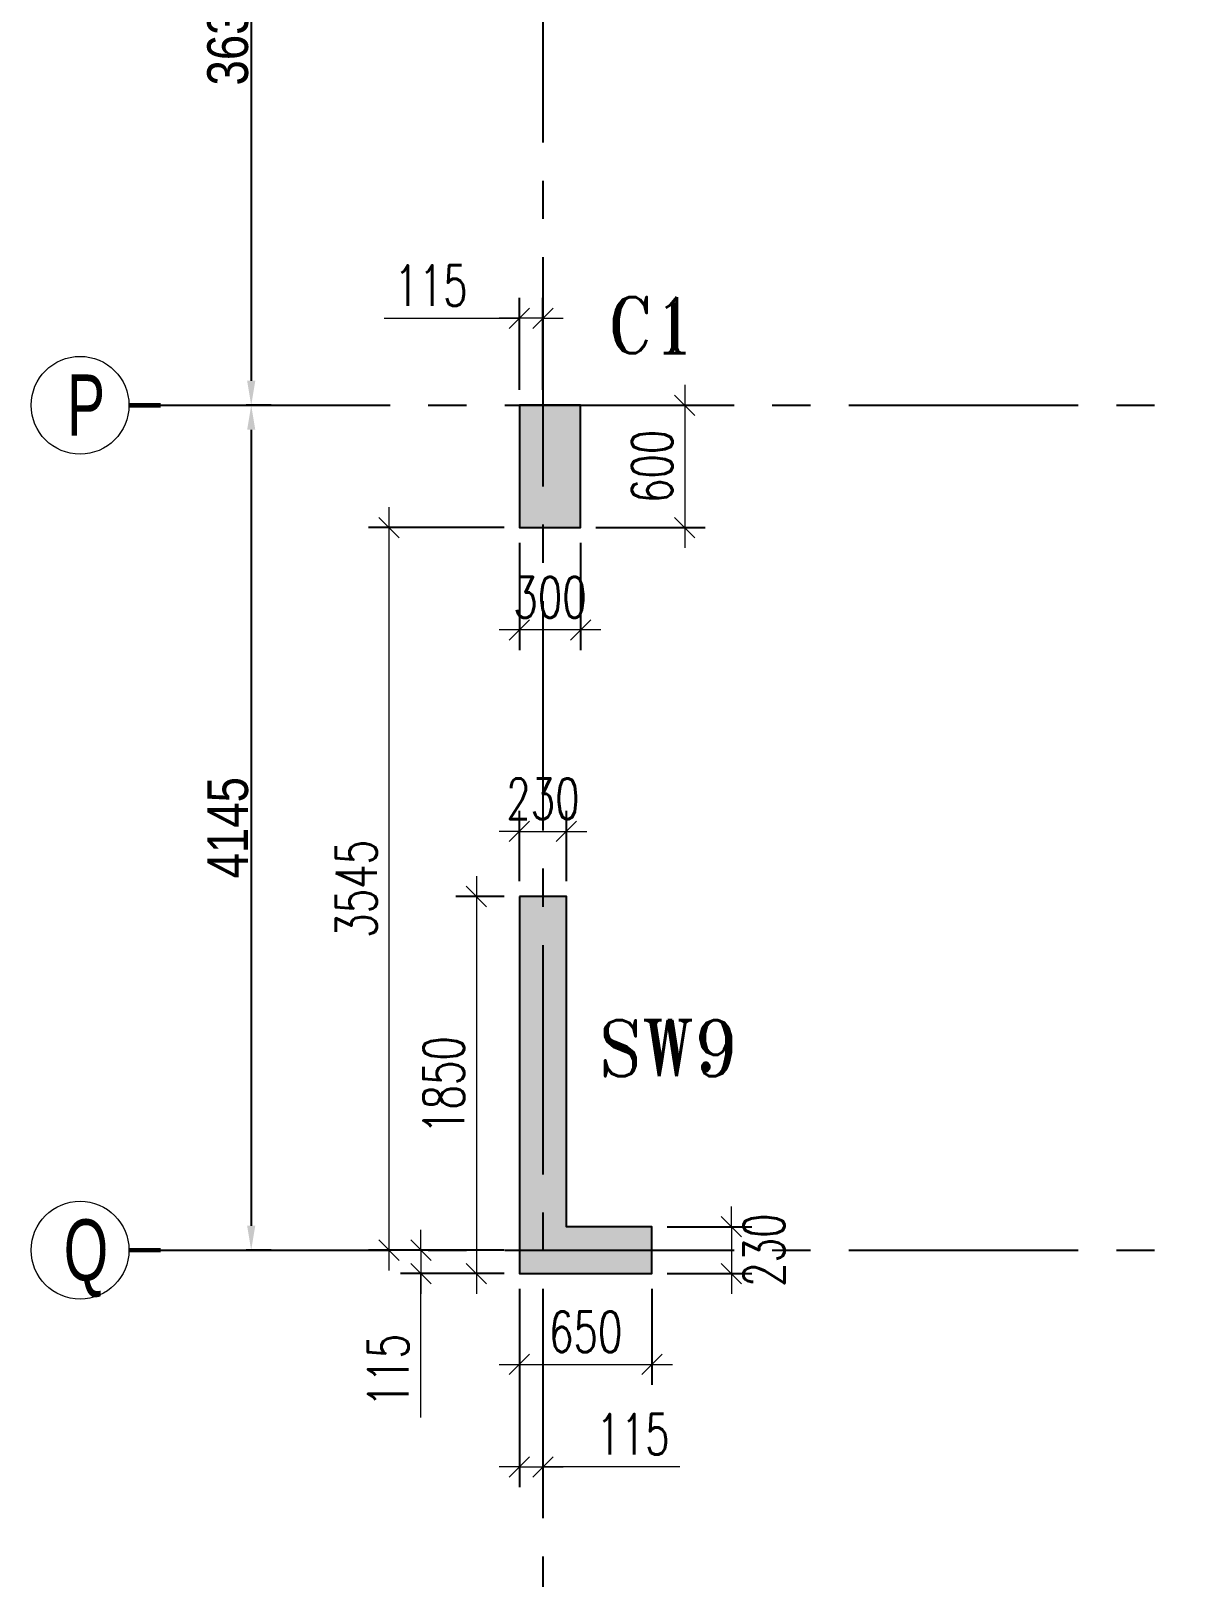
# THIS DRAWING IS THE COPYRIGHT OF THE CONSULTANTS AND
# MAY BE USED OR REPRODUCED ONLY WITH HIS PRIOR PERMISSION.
# Model space of a CAD drawing. Header units: millimetres. Extents: x 1363246 to 1691641, y -112430 to 78417.
# Drawn here: x 1363246 to 1368850, y -34446 to -26813 of the extents above; entities that cross this region are included whole.
import ezdxf
from ezdxf.enums import TextEntityAlignment as Align

# ---------------------------------------------------------------- set-up
doc = ezdxf.new("R2010")
doc.units = ezdxf.units.MM
doc.header["$LTSCALE"] = 500
doc.header["$MEASUREMENT"] = 0
doc.header["$PDMODE"] = 34
for name, pattern in [('CONTINOUS', [0]), ('DASHDOT', [1, 0.5, -0.25, 0, -0.25]), ('Site$0$CENTER2', [1.125, 0.75, -0.125, 0.125, -0.125])]:
    doc.linetypes.add(name, pattern=pattern)
doc.layers.get('Defpoints').update_dxf_attribs({"lineweight": 0})
for name, color, linetype, lineweight in [('COL. NO.', 1, 'DASHDOT', 15), ('CUT OUT', 1, 'Continuous', 13), ('dim-M', 1, 'Continuous', 15), ('GRID NO.', 7, 'Continuous', 20), ('TOWER COL HATCH', 253, 'Continuous', 20)]:
    doc.layers.add(name, color=color, linetype=linetype, lineweight=lineweight)
for name, color, linetype in [('GLASS', 5, 'Continuous'), ('GRID', 7, 'Continuous'), ('GRID DIM', 7, 'Continuous'), ('TOWER AREA COLUMN.', 6, 'Continuous')]:
    doc.layers.add(name, color=color, linetype=linetype)
doc.styles.add('2MM', font='romans.shx', dxfattribs={"width": 0.7})
doc.styles.add('D50', font='arial.ttf', dxfattribs={"width": 0.8})
doc.styles.add('ROMANT', font='romant__.ttf', dxfattribs={"width": 0.9, "height": 600})
doc.dimstyles.new('INNER DIM', dxfattribs={"dimtxt": 200, "dimasz": 120, "dimexe": 25, "dimexo": 25, "dimgap": 12, "dimtad": 1, "dimdec": 0, "dimrnd": 5, "dimzin": 0, "dimdsep": 46, "dimtxsty": 'D50', "dimcen": 0.09, "dimdle": 25, "dimclrt": 6, "dimadec": 0, "dimazin": 0, "dimtfac": 1, "dimtdec": 0, "dimtofl": 0, "dimtmove": 1, "dimatfit": 3, "dimfxl": 0, "dimtolj": 1, "dimtzin": 0, "dimarcsym": 0})
doc.dimstyles.new('RAJESH', dxfattribs={"dimtxt": 200, "dimasz": 180, "dimexe": 100, "dimexo": 250, "dimgap": 50, "dimtad": 2, "dimdec": 0, "dimzin": 1, "dimdsep": 46, "dimtxsty": '2MM', "dimblk": 'OBLIQUE', "dimcen": 0, "dimdle": 100, "dimclrd": 1, "dimclre": 1, "dimclrt": 3, "dimadec": 0, "dimazin": 0, "dimtfac": 1, "dimtdec": 0, "dimtix": 1, "dimtmove": 2, "dimatfit": 3, "dimfxl": 0, "dimtolj": 1, "dimlwd": -1, "dimarcsym": 0})

# ---------------------------------------------------------------- blocks, each defined once
blk = doc.blocks.new('GRID MARK')
at = {"layer": 'GRID NO.', "const_width": 50}
blk.add_lwpolyline([(0, -541), (0, -891)], dxfattribs=at)
at = {"layer": 'GRID NO.'}
blk.add_circle((0, 0), 541, dxfattribs=at)
at = {"layer": 'GRID NO.', "style": 'D50', "width": 0.8}
blk.add_attdef('Y1', text='', height=500, dxfattribs=at).set_placement((-33, -267), align=Align.CENTER)
blk = doc.blocks.new('*D63')
at = {"layer": 'Defpoints', "color": 0, "linetype": 'Continuous', "transparency": 16777216}
for p in [(1364447.2, 233143.8), (1364325, 229508.8), (1364447.2, 229508.8)]:
    blk.add_point(p, dxfattribs=at)
at = {"layer": 'GRID DIM', "color": 0, "linetype": 'Continuous', "lineweight": -2, "transparency": 16777216}
for p, q in [((1364422.2, 233143.8), (1364300, 233143.8)), ((1364422.2, 229508.8), (1364300, 229508.8))]:
    blk.add_line(p, q, dxfattribs=at)
at = {"layer": 'GRID DIM', "linetype": 'Continuous', "lineweight": -2, "transparency": 16777216}
blk.add_line((1364325, 233023.8), (1364325, 229628.8), dxfattribs=at)
at = {"layer": 'GRID DIM', "linetype": 'Continuous', "transparency": 16777216}
for points in [[(1364305, 233023.8), (1364345, 233023.8), (1364325, 233143.8)], [(1364305, 229628.8), (1364345, 229628.8), (1364325, 229508.8)]]:
    blk.add_solid(points, dxfattribs=at)
at = {"layer": 'GRID DIM', "linetype": 'Continuous', "transparency": 16777216, "insert": (1364210.8, 231326.3), "char_height": 200, "attachment_point": 5, "rotation": 90, "style": 'D50'}
blk.add_mtext('\\A1;3635', dxfattribs=at)
blk = doc.blocks.new('*D64')
at = {"layer": 'Defpoints', "color": 0, "linetype": 'Continuous', "transparency": 16777216}
for p in [(1364447.2, 229508.8), (1364325, 225363.8), (1364447.2, 225363.8)]:
    blk.add_point(p, dxfattribs=at)
at = {"layer": 'GRID DIM', "color": 0, "linetype": 'Continuous', "lineweight": -2, "transparency": 16777216}
for p, q in [((1364422.2, 229508.8), (1364300, 229508.8)), ((1364422.2, 225363.8), (1364300, 225363.8))]:
    blk.add_line(p, q, dxfattribs=at)
at = {"layer": 'GRID DIM', "linetype": 'Continuous', "lineweight": -2, "transparency": 16777216}
blk.add_line((1364325, 229388.8), (1364325, 225483.8), dxfattribs=at)
at = {"layer": 'GRID DIM', "linetype": 'Continuous', "transparency": 16777216}
for points in [[(1364305, 229388.8), (1364345, 229388.8), (1364325, 229508.8)], [(1364305, 225483.8), (1364345, 225483.8), (1364325, 225363.8)]]:
    blk.add_solid(points, dxfattribs=at)
at = {"layer": 'GRID DIM', "linetype": 'Continuous', "transparency": 16777216, "insert": (1364210.9, 227436.3), "char_height": 200, "attachment_point": 5, "rotation": 90, "style": 'D50'}
blk.add_mtext('\\A1;4145', dxfattribs=at)
blk = doc.blocks.new('3tgra')
at = {"layer": 'TOWER COL HATCH'}
h = blk.add_hatch(color=253, dxfattribs=at)
h.dxf.hatch_style = 1
h.paths.add_polyline_path([(1365940.6, 68966.8), (1365640.6, 68966.8), (1365640.6, 68366.8), (1365940.6, 68366.8)])
h = blk.add_hatch(color=253, dxfattribs=at)
h.dxf.hatch_style = 1
h.paths.add_polyline_path([(1365640.6, 66556.8), (1365640.6, 64706.8), (1366290.6, 64706.8), (1366290.6, 64936.8), (1365870.6, 64936.8), (1365870.6, 66556.8)])
at = {"layer": 'TOWER AREA COLUMN.', "color": 4}
blk.add_lwpolyline([(1365940.6, 68966.8), (1365640.6, 68966.8), (1365640.6, 68366.8), (1365940.6, 68366.8)], close=True, dxfattribs=at)
blk.add_lwpolyline([(1365640.6, 66556.8), (1365640.6, 64706.8), (1366290.6, 64706.8), (1366290.6, 64936.8), (1365870.6, 64936.8), (1365870.6, 66556.8), (1365640.6, 66556.8)], dxfattribs=at)
blk = doc.blocks.new('_Oblique')
at = {"color": 0, "linetype": 'ByBlock', "lineweight": -2}
blk.add_line((-0.5, -0.5), (0.5, 0.5), dxfattribs=at)
blk = doc.blocks.new('*D415')
at = {"layer": 'Defpoints', "color": 0, "ltscale": 100, "transparency": 16777216}
for p in [(1365940.6, -28648.7), (1365940.6, -29248.7), (1366451.4, -29248.7)]:
    blk.add_point(p, dxfattribs=at)
at = {"layer": 'dim-M', "color": 1, "ltscale": 100, "transparency": 16777216}
blk.add_line((1366451.4, -28548.7), (1366451.4, -29348.7), dxfattribs=at)
at = {"layer": 'dim-M', "color": 1, "lineweight": -2, "ltscale": 100, "transparency": 16777216}
for p, q in [((1366015.6, -28648.7), (1366551.4, -28648.7)), ((1366015.6, -29248.7), (1366551.4, -29248.7))]:
    blk.add_line(p, q, dxfattribs=at)
at = {"layer": 'dim-M', "color": 1, "ltscale": 100, "transparency": 16777216, "xscale": 100, "yscale": 100, "zscale": 100}
for p, rotation in [((1366451.4, -28648.7), 90), ((1366451.4, -29248.7), 270)]:
    blk.add_blockref('_Oblique', p, dxfattribs=dict(at, rotation=rotation))
at = {"layer": 'dim-M', "color": 3, "ltscale": 100, "transparency": 16777216, "insert": (1366291.4, -28948.7), "char_height": 200, "attachment_point": 5, "rotation": 90, "style": '2MM'}
blk.add_mtext('\\A1;600', dxfattribs=at)
blk = doc.blocks.new('*D416')
at = {"layer": 'Defpoints', "color": 0, "ltscale": 100, "transparency": 16777216}
for p in [(1365640.6, -29248.7), (1365940.6, -29248.7), (1365640.6, -29750.8)]:
    blk.add_point(p, dxfattribs=at)
at = {"layer": 'dim-M', "color": 1, "lineweight": -2, "ltscale": 100, "transparency": 16777216}
for p, q in [((1365640.6, -29323.7), (1365640.6, -29850.8)), ((1365940.6, -29323.7), (1365940.6, -29850.8))]:
    blk.add_line(p, q, dxfattribs=at)
at = {"layer": 'dim-M', "color": 1, "ltscale": 100, "transparency": 16777216}
blk.add_line((1366040.6, -29750.8), (1365540.6, -29750.8), dxfattribs=at)
at = {"layer": 'dim-M', "color": 1, "ltscale": 100, "transparency": 16777216, "xscale": 100, "yscale": 100, "zscale": 100, "rotation": 180}
blk.add_blockref('_Oblique', (1365640.6, -29750.8), dxfattribs=at)
at = {"layer": 'dim-M', "color": 1, "ltscale": 100, "transparency": 16777216, "xscale": 100, "yscale": 100, "zscale": 100}
blk.add_blockref('_Oblique', (1365940.6, -29750.8), dxfattribs=at)
at = {"layer": 'dim-M', "color": 3, "ltscale": 100, "transparency": 16777216, "insert": (1365790.6, -29590.8), "char_height": 200, "attachment_point": 5, "style": '2MM'}
blk.add_mtext('\\A1;300', dxfattribs=at)
blk = doc.blocks.new('*D401')
at = {"layer": 'Defpoints', "color": 0, "ltscale": 100, "transparency": 16777216}
for p in [(1365640.6, -28221.6), (1365640.6, -28648.7), (1365755.6, -28648.7)]:
    blk.add_point(p, dxfattribs=at)
at = {"layer": 'dim-M', "color": 1, "lineweight": -2, "ltscale": 100, "transparency": 16777216}
for p, q in [((1365640.6, -28573.7), (1365640.6, -28121.6)), ((1365755.6, -28573.7), (1365755.6, -28121.6))]:
    blk.add_line(p, q, dxfattribs=at)
at = {"layer": 'dim-M', "color": 1, "ltscale": 100, "transparency": 16777216}
for p, q in [((1364976.6, -28221.6), (1365640.6, -28221.6)), ((1365640.6, -28221.6), (1365540.6, -28221.6)), ((1365755.6, -28221.6), (1365640.6, -28221.6)), ((1365755.6, -28221.6), (1365640.6, -28221.6)), ((1365755.6, -28221.6), (1365855.6, -28221.6))]:
    blk.add_line(p, q, dxfattribs=at)
at = {"layer": 'dim-M', "color": 1, "ltscale": 100, "transparency": 16777216, "xscale": 100, "yscale": 100, "zscale": 100}
blk.add_blockref('_Oblique', (1365640.6, -28221.6), dxfattribs=at)
at = {"layer": 'dim-M', "color": 1, "ltscale": 100, "transparency": 16777216, "xscale": 100, "yscale": 100, "zscale": 100, "rotation": 180}
blk.add_blockref('_Oblique', (1365755.6, -28221.6), dxfattribs=at)
at = {"layer": 'dim-M', "color": 3, "ltscale": 100, "transparency": 16777216, "insert": (1365206.6, -28061.6), "char_height": 200, "attachment_point": 5, "style": '2MM'}
blk.add_mtext('\\A1;115', dxfattribs=at)
blk = doc.blocks.new('*D402')
at = {"layer": 'Defpoints', "color": 0, "ltscale": 100, "transparency": 16777216}
for p in [(1365640.6, -29248.7), (1365000.4, -32793.7), (1365390.8, -32793.7)]:
    blk.add_point(p, dxfattribs=at)
at = {"layer": 'dim-M', "color": 1, "ltscale": 100, "transparency": 16777216}
blk.add_line((1365000.4, -29148.7), (1365000.4, -32893.7), dxfattribs=at)
at = {"layer": 'dim-M', "color": 1, "lineweight": -2, "ltscale": 100, "transparency": 16777216}
for p, q in [((1365565.6, -29248.7), (1364900.4, -29248.7)), ((1365315.8, -32793.7), (1364900.4, -32793.7))]:
    blk.add_line(p, q, dxfattribs=at)
at = {"layer": 'dim-M', "color": 1, "ltscale": 100, "transparency": 16777216, "xscale": 100, "yscale": 100, "zscale": 100}
for p, rotation in [((1365000.4, -29248.7), 90), ((1365000.4, -32793.7), 270)]:
    blk.add_blockref('_Oblique', p, dxfattribs=dict(at, rotation=rotation))
at = {"layer": 'dim-M', "color": 3, "ltscale": 100, "transparency": 16777216, "insert": (1364840.4, -31021.2), "char_height": 200, "attachment_point": 5, "rotation": 90, "style": '2MM'}
blk.add_mtext('\\A1;3545', dxfattribs=at)
blk = doc.blocks.new('*D409')
at = {"layer": 'Defpoints', "color": 0, "ltscale": 100, "transparency": 16777216}
for p in [(1365640.6, -32908.7), (1366290.6, -32908.7), (1366290.6, -33354.4)]:
    blk.add_point(p, dxfattribs=at)
at = {"layer": 'dim-M', "color": 1, "lineweight": -2, "ltscale": 100, "transparency": 16777216}
for p, q in [((1365640.6, -32983.7), (1365640.6, -33454.4)), ((1366290.6, -32983.7), (1366290.6, -33454.4))]:
    blk.add_line(p, q, dxfattribs=at)
at = {"layer": 'dim-M', "color": 1, "ltscale": 100, "transparency": 16777216}
blk.add_line((1365540.6, -33354.4), (1366390.6, -33354.4), dxfattribs=at)
at = {"layer": 'dim-M', "color": 1, "ltscale": 100, "transparency": 16777216, "xscale": 100, "yscale": 100, "zscale": 100, "rotation": 180}
blk.add_blockref('_Oblique', (1365640.6, -33354.4), dxfattribs=at)
at = {"layer": 'dim-M', "color": 1, "ltscale": 100, "transparency": 16777216, "xscale": 100, "yscale": 100, "zscale": 100}
blk.add_blockref('_Oblique', (1366290.6, -33354.4), dxfattribs=at)
at = {"layer": 'dim-M', "color": 3, "ltscale": 100, "transparency": 16777216, "insert": (1365965.6, -33194.4), "char_height": 200, "attachment_point": 5, "style": '2MM'}
blk.add_mtext('\\A1;650', dxfattribs=at)
blk = doc.blocks.new('*D410')
at = {"layer": 'Defpoints', "color": 0, "ltscale": 100, "transparency": 16777216}
for p in [(1366290.6, -32678.7), (1366290.6, -32908.7), (1366679.9, -32908.7)]:
    blk.add_point(p, dxfattribs=at)
at = {"layer": 'dim-M', "color": 1, "ltscale": 100, "transparency": 16777216}
for p, q in [((1366679.9, -32678.7), (1366679.9, -32578.7)), ((1366679.9, -32678.7), (1366679.9, -32908.7)), ((1366679.9, -32908.7), (1366679.9, -33008.7))]:
    blk.add_line(p, q, dxfattribs=at)
at = {"layer": 'dim-M', "color": 1, "lineweight": -2, "ltscale": 100, "transparency": 16777216}
for p, q in [((1366365.6, -32678.7), (1366779.9, -32678.7)), ((1366365.6, -32908.7), (1366779.9, -32908.7))]:
    blk.add_line(p, q, dxfattribs=at)
at = {"layer": 'dim-M', "color": 1, "ltscale": 100, "transparency": 16777216, "xscale": 100, "yscale": 100, "zscale": 100}
for p, rotation in [((1366679.9, -32678.7), 270), ((1366679.9, -32908.7), 90)]:
    blk.add_blockref('_Oblique', p, dxfattribs=dict(at, rotation=rotation))
at = {"layer": 'dim-M', "color": 3, "ltscale": 100, "transparency": 16777216, "insert": (1366839.9, -32793.7), "char_height": 200, "attachment_point": 5, "rotation": 90, "style": '2MM'}
blk.add_mtext('\\A1;230', dxfattribs=at)
blk = doc.blocks.new('*D306')
at = {"layer": 'Defpoints', "color": 0, "ltscale": 100, "transparency": 16777216}
for p in [(1365870.6, -30739), (1365640.6, -31058.7), (1365870.6, -31058.7)]:
    blk.add_point(p, dxfattribs=at)
at = {"layer": 'dim-M', "color": 1, "lineweight": -2, "ltscale": 100, "transparency": 16777216}
for p, q in [((1365640.6, -30983.7), (1365640.6, -30639)), ((1365870.6, -30983.7), (1365870.6, -30639))]:
    blk.add_line(p, q, dxfattribs=at)
at = {"layer": 'dim-M', "color": 1, "ltscale": 100, "transparency": 16777216}
for p, q in [((1365640.6, -30739), (1365540.6, -30739)), ((1365640.6, -30739), (1365870.6, -30739)), ((1365870.6, -30739), (1365970.6, -30739))]:
    blk.add_line(p, q, dxfattribs=at)
at = {"layer": 'dim-M', "color": 1, "ltscale": 100, "transparency": 16777216, "xscale": 100, "yscale": 100, "zscale": 100}
blk.add_blockref('_Oblique', (1365640.6, -30739), dxfattribs=at)
at = {"layer": 'dim-M', "color": 1, "ltscale": 100, "transparency": 16777216, "xscale": 100, "yscale": 100, "zscale": 100, "rotation": 180}
blk.add_blockref('_Oblique', (1365870.6, -30739), dxfattribs=at)
at = {"layer": 'dim-M', "color": 3, "ltscale": 100, "transparency": 16777216, "insert": (1365755.6, -30579), "char_height": 200, "attachment_point": 5, "style": '2MM'}
blk.add_mtext('\\A1;230', dxfattribs=at)
blk = doc.blocks.new('*D307')
at = {"layer": 'Defpoints', "color": 0, "ltscale": 100, "transparency": 16777216}
for p in [(1365640.6, -31058.7), (1365429.3, -32908.7), (1365640.6, -32908.7)]:
    blk.add_point(p, dxfattribs=at)
at = {"layer": 'dim-M', "color": 1, "ltscale": 100, "transparency": 16777216}
blk.add_line((1365429.3, -30958.7), (1365429.3, -33008.7), dxfattribs=at)
at = {"layer": 'dim-M', "color": 1, "lineweight": -2, "ltscale": 100, "transparency": 16777216}
for p, q in [((1365565.6, -31058.7), (1365329.3, -31058.7)), ((1365565.6, -32908.7), (1365329.3, -32908.7))]:
    blk.add_line(p, q, dxfattribs=at)
at = {"layer": 'dim-M', "color": 1, "ltscale": 100, "transparency": 16777216, "xscale": 100, "yscale": 100, "zscale": 100}
for p, rotation in [((1365429.3, -31058.7), 90), ((1365429.3, -32908.7), 270)]:
    blk.add_blockref('_Oblique', p, dxfattribs=dict(at, rotation=rotation))
at = {"layer": 'dim-M', "color": 3, "ltscale": 100, "transparency": 16777216, "insert": (1365269.3, -31983.7), "char_height": 200, "attachment_point": 5, "rotation": 90, "style": '2MM'}
blk.add_mtext('\\A1;1850', dxfattribs=at)
blk = doc.blocks.new('*D308')
at = {"layer": 'Defpoints', "color": 0, "ltscale": 100, "transparency": 16777216}
for p in [(1365640.6, -32908.7), (1365755.6, -32908.7), (1365755.6, -33856.9)]:
    blk.add_point(p, dxfattribs=at)
at = {"layer": 'dim-M', "color": 1, "lineweight": -2, "ltscale": 100, "transparency": 16777216}
for p, q in [((1365640.6, -32983.7), (1365640.6, -33956.9)), ((1365755.6, -32983.7), (1365755.6, -33956.9))]:
    blk.add_line(p, q, dxfattribs=at)
at = {"layer": 'dim-M', "color": 1, "ltscale": 100, "transparency": 16777216}
for p, q in [((1365640.6, -33856.9), (1365540.6, -33856.9)), ((1365640.6, -33856.9), (1365755.6, -33856.9)), ((1365640.6, -33856.9), (1365755.6, -33856.9)), ((1365755.6, -33856.9), (1365855.6, -33856.9)), ((1366427.3, -33856.9), (1365755.6, -33856.9))]:
    blk.add_line(p, q, dxfattribs=at)
at = {"layer": 'dim-M', "color": 1, "ltscale": 100, "transparency": 16777216, "xscale": 100, "yscale": 100, "zscale": 100}
blk.add_blockref('_Oblique', (1365640.6, -33856.9), dxfattribs=at)
at = {"layer": 'dim-M', "color": 1, "ltscale": 100, "transparency": 16777216, "xscale": 100, "yscale": 100, "zscale": 100, "rotation": 180}
blk.add_blockref('_Oblique', (1365755.6, -33856.9), dxfattribs=at)
at = {"layer": 'dim-M', "color": 3, "ltscale": 100, "transparency": 16777216, "insert": (1366197.3, -33696.9), "char_height": 200, "attachment_point": 5, "style": '2MM'}
blk.add_mtext('\\A1;115', dxfattribs=at)
blk = doc.blocks.new('*D309')
at = {"layer": 'Defpoints', "color": 0, "ltscale": 100, "transparency": 16777216}
for p in [(1365640.6, -32793.7), (1365157.1, -32908.7), (1365640.6, -32908.7)]:
    blk.add_point(p, dxfattribs=at)
at = {"layer": 'dim-M', "color": 1, "ltscale": 100, "transparency": 16777216}
for p, q in [((1365157.1, -32793.7), (1365157.1, -32693.7)), ((1365157.1, -32793.7), (1365157.1, -32908.7)), ((1365157.1, -32793.7), (1365157.1, -32908.7)), ((1365157.1, -32908.7), (1365157.1, -33008.7)), ((1365157.1, -33614.6), (1365157.1, -32908.7))]:
    blk.add_line(p, q, dxfattribs=at)
at = {"layer": 'dim-M', "color": 1, "lineweight": -2, "ltscale": 100, "transparency": 16777216}
for p, q in [((1365565.6, -32793.7), (1365057.1, -32793.7)), ((1365565.6, -32908.7), (1365057.1, -32908.7))]:
    blk.add_line(p, q, dxfattribs=at)
at = {"layer": 'dim-M', "color": 1, "ltscale": 100, "transparency": 16777216, "xscale": 100, "yscale": 100, "zscale": 100}
for p, rotation in [((1365157.1, -32793.7), 270), ((1365157.1, -32908.7), 90)]:
    blk.add_blockref('_Oblique', p, dxfattribs=dict(at, rotation=rotation))
at = {"layer": 'dim-M', "color": 3, "ltscale": 100, "transparency": 16777216, "insert": (1364997.1, -33384.6), "char_height": 200, "attachment_point": 5, "rotation": 90, "style": '2MM'}
blk.add_mtext('\\A1;115', dxfattribs=at)
blk = doc.blocks.new('EEE')
at = {"layer": 'GRID', "color": 16, "linetype": 'Site$0$CENTER2', "ltscale": 3}
for points in [[(1365755.6, 258923.2), (1365755.6, 223711.9)], [(1363880.9, 229508.8), (1442964.5, 229508.8)], [(1363880.9, 225363.8), (1442964.5, 225363.8)]]:
    blk.add_lwpolyline(points, dxfattribs=at)
at = {"layer": 'GRID NO.'}
ref = blk.add_blockref('GRID MARK', (1363485.6, 229508.8), dxfattribs=dict(at, xscale=0.443520000003279, yscale=0.443520000003279, zscale=0.443520000003279, rotation=90))
ref.add_attrib('Y1', 'P', dxfattribs={"height": 300, "style": 'D50', "width": 0.669886}).set_placement((1363514.6, 229509.9), align=Align.MIDDLE_CENTER)
ref = blk.add_blockref('GRID MARK', (1363485.6, 225363.8), dxfattribs=dict(at, xscale=0.443520000003279, yscale=0.443520000003279, zscale=0.443520000003279, rotation=90))
ref.add_attrib('Y1', 'Q', dxfattribs={"height": 300, "style": 'D50', "width": 0.669886}).set_placement((1363514.6, 225364.9), align=Align.MIDDLE_CENTER)
at = {"layer": 'GRID DIM', "color": 0, "linetype": 'Continuous'}
for base, p1, p2, picture, middle in [((1364325, 229508.8), (1364447.2, 233143.8), (1364447.2, 229508.8), '*D63', (1364210.8, 231326.3)), ((1364325, 225363.8), (1364447.2, 229508.8), (1364447.2, 225363.8), '*D64', (1364210.9, 227436.3))]:
    dim = blk.add_linear_dim(base=base, p1=p1, p2=p2, angle=90, dimstyle='INNER DIM', override={"dimclrd": 256, "dimclrt": 256}, dxfattribs=at)
    dim.commit()
    dim.dimension.update_dxf_attribs({"geometry": picture, "text_midpoint": middle})

msp = doc.modelspace()

# ---------------------------------------------------------------- block references
at = {"layer": 'CUT OUT', "color": 4}
msp.add_blockref('3tgra', (0, -97615.5), dxfattribs=at)
at = {"layer": 'GLASS', "color": 4}
msp.add_blockref('EEE', (0, -258157.5), dxfattribs=at)

# ---------------------------------------------------------------- texts
at = {"layer": 'COL. NO.', "color": 4, "linetype": 'CONTINOUS', "style": 'ROMANT', "width": 0.9}
msp.add_text('C1', height=275, dxfattribs=at).set_placement((1366072.9, -28392.6, 0))
at = {"layer": 'COL. NO.', "color": 7, "linetype": 'CONTINOUS', "style": 'ROMANT', "width": 0.9}
msp.add_text('SW9', height=275, dxfattribs=at).set_placement((1366029.6, -31940.6, 0))

# ---------------------------------------------------------------- dimensions: what is measured, and where the dimension line sits
at = {"layer": 'dim-M', "ltscale": 100}
for base, p1, p2, picture, middle in [((1365640.6, -28221.6), (1365755.6, -28648.7), (1365640.6, -28648.7), '*D401', (1365206.6, -28301.3)), ((1365640.6, -29750.8), (1365940.6, -29248.7), (1365640.6, -29248.7), '*D416', (1365790.6, -29750.8)), ((1366290.6, -33354.4), (1365640.6, -32908.7), (1366290.6, -32908.7), '*D409', (1365965.6, -33354.4)), ((1365755.6, -33856.9), (1365640.6, -32908.7), (1365755.6, -32908.7), '*D308', (1366197.3, -33778.2))]:
    dim = msp.add_linear_dim(base=base, p1=p1, p2=p2, dimstyle='RAJESH', override={"dimasz": 100, "dimexo": 75, "dimgap": 60, "dimtmove": 1}, dxfattribs=at)
    dim.commit()
    dim.dimension.update_dxf_attribs({"geometry": picture, "text_midpoint": middle, "dimtype": 160})
for base, p1, p2, picture, middle in [((1366451.4, -29248.7), (1365940.6, -28648.7), (1365940.6, -29248.7), '*D415', (1366451.4, -28948.7)), ((1365157.1, -32908.7), (1365640.6, -32793.7), (1365640.6, -32908.7), '*D309', (1365294.5, -33384.6))]:
    dim = msp.add_linear_dim(base=base, p1=p1, p2=p2, angle=90, dimstyle='RAJESH', override={"dimasz": 100, "dimexo": 75, "dimgap": 60, "dimtmove": 1}, dxfattribs=at)
    dim.commit()
    dim.dimension.update_dxf_attribs({"geometry": picture, "text_midpoint": middle, "dimtype": 160})
for base, p1, p2, picture, middle in [((1365000.4, -32793.7), (1365640.6, -29248.7), (1365390.8, -32793.7), '*D402', (1364840.4, -31021.2)), ((1365429.3, -32908.7), (1365640.6, -31058.7), (1365640.6, -32908.7), '*D307', (1365269.3, -31983.7)), ((1366679.9, -32908.7), (1366290.6, -32678.7), (1366290.6, -32908.7), '*D410', (1366839.9, -32793.7))]:
    dim = msp.add_linear_dim(base=base, p1=p1, p2=p2, angle=90, dimstyle='RAJESH', override={"dimasz": 100, "dimexo": 75, "dimgap": 60, "dimtmove": 1}, dxfattribs=at)
    dim.commit()
    dim.dimension.update_dxf_attribs({"geometry": picture, "text_midpoint": middle})
dim = msp.add_linear_dim(base=(1365870.6, -30739), p1=(1365640.6, -31058.7), p2=(1365870.6, -31058.7), dimstyle='RAJESH', override={"dimasz": 100, "dimexo": 75, "dimgap": 60, "dimtmove": 1}, dxfattribs=at)
dim.commit()
dim.dimension.update_dxf_attribs({"geometry": '*D306', "text_midpoint": (1365755.6, -30579)})

doc.saveas('drawing.dxf')
